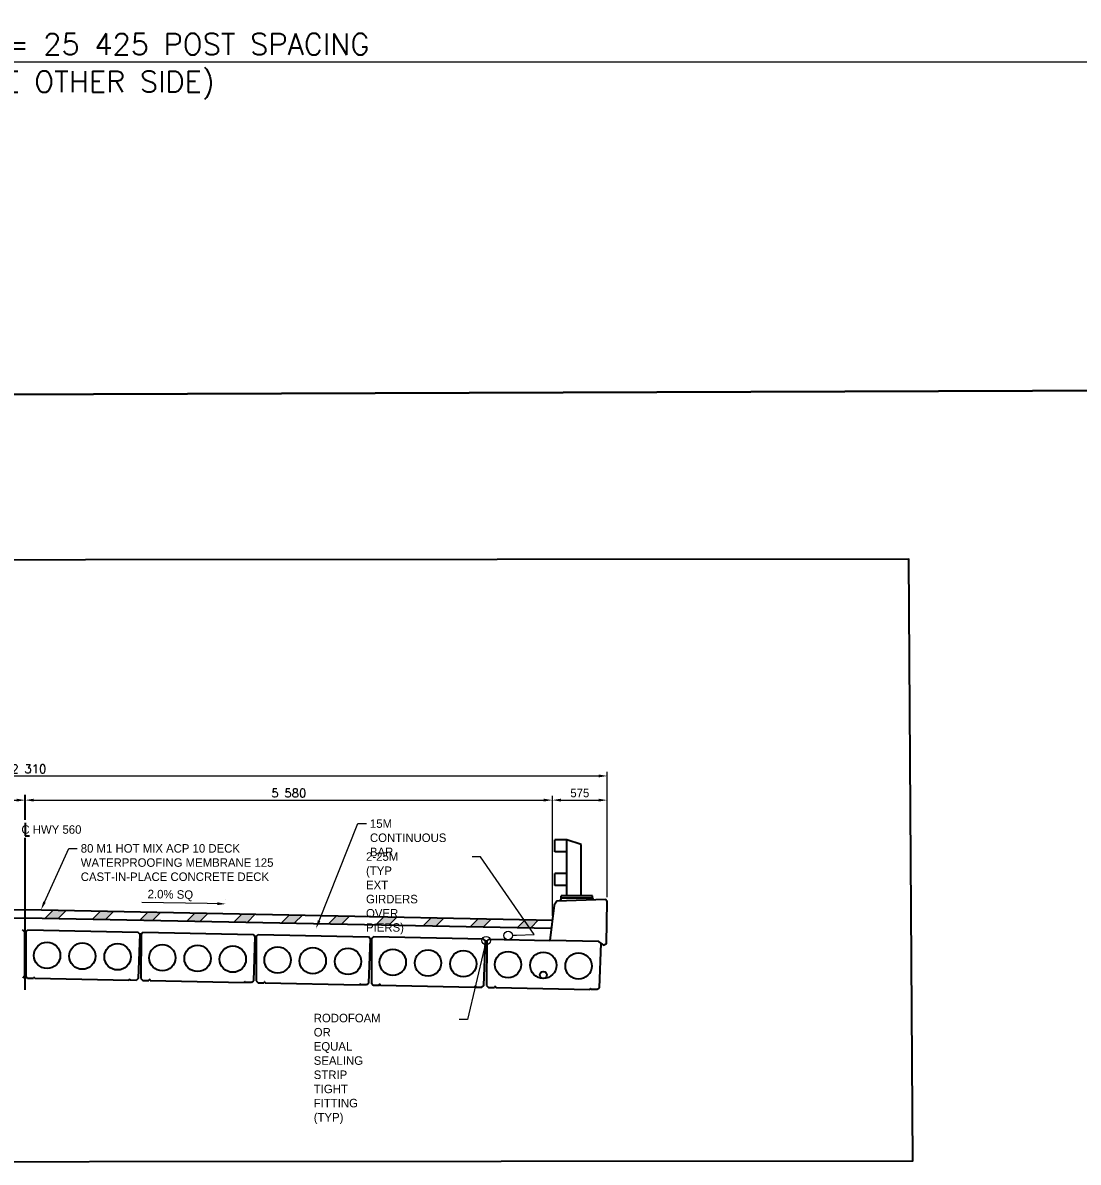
# Model space of a CAD drawing. Header units: metres. Extents: x 16685.1 to 16747.8, y 5649248.2 to 5649284.
# Drawn here: x 16715.22 to 16726.39, y 5649248.24 to 5649260.3 of the extents above; entities that cross this region are included whole.
import ezdxf
from ezdxf import colors
from ezdxf.entities.mleader import LeaderData, LeaderLine
from ezdxf.math import Vec2, Vec3

# ---------------------------------------------------------------- set-up
doc = ezdxf.new("R2010")
doc.units = ezdxf.units.M
doc.linetypes.add('CENTER2', pattern=[1.125, 0.75, -0.125, 0.125, -0.125])
for name, color, linetype in [('C-ROAD-CNTR', 1, 'CENTER2'), ('G-AN-DIM', 1, 'Continuous'), ('S-BR-ANNO', 2, 'Continuous'), ('S-BR-DECK', 1, 'Continuous'), ('S-BR-DIM', 1, 'Continuous'), ('S-BR-POST', 1, 'Continuous')]:
    doc.layers.add(name, color=color, linetype=linetype)
doc.layers.add('G-TB-VPORTS', color=8, linetype='Continuous', plot=False)
doc.styles.add('AT Text Standard', font='simplex.shx', dxfattribs={"oblique": 1e-05, "height": 3})
doc.styles.add('AT_Font_Prop_3.0', font='font005.shx', dxfattribs={"height": 3})
doc.dimstyles.new('AT Dim Standard (Meters)', dxfattribs={"dimtxt": 3, "dimasz": 3, "dimexe": 1.5, "dimexo": 1.5, "dimgap": 1, "dimtad": 1, "dimdec": 0, "dimlfac": 1000, "dimzin": 0, "dimdsep": 46, "dimtxsty": 'AT_Font_Prop_3.0', "dimcen": -1.5, "dimclrd": 256, "dimclre": 256, "dimclrt": 2, "dimaunit": 1, "dimadec": 3, "dimazin": 0, "dimtfac": 1, "dimtdec": 0, "dimtmove": 0, "dimatfit": 3, "dimfxl": 1, "dimtfill": 1, "dimtolj": 1, "dimtzin": 0, "dimlwd": 15, "dimlwe": 15, "dimarcsym": 0})
doc.dimstyles.new('AT Dim Standard (Millimeters)', dxfattribs={"dimtxt": 3, "dimasz": 3, "dimexe": 1.5, "dimexo": 1.5, "dimgap": 1, "dimtad": 1, "dimdec": 3, "dimzin": 0, "dimdsep": 32, "dimtxsty": 'AT Text Standard', "dimcen": -1.5, "dimclrd": 256, "dimclre": 256, "dimclrt": 2, "dimaunit": 1, "dimadec": 3, "dimazin": 0, "dimtfac": 1, "dimtdec": 3, "dimtmove": 0, "dimatfit": 3, "dimfxl": 1, "dimtfill": 1, "dimtolj": 1, "dimtzin": 0, "dimlwd": 15, "dimlwe": 15, "dimarcsym": 0})

# ---------------------------------------------------------------- blocks, each defined once
blk = doc.blocks.new('*U41')
at = {"layer": 'S-BR-ANNO', "lineweight": 5}
for p, q in [((-0.025, 0.045), (-0.113, -0.043)), ((0.113, 0.043), (0.03, -0.04))]:
    blk.add_line(p, q, dxfattribs=at)
blk.add_solid([(0.025, -0.045), (-0.113, -0.043), (0.113, 0.043), (-0.025, 0.045)], dxfattribs=at)
blk = doc.blocks.new('*U42')
at = {"layer": 'S-BR-DECK', "color": 0, "linetype": 'ByBlock', "lineweight": -2, "transparency": 16777216}
for p in [(0, 0), (0.5, -0.01), (1, -0.02), (1.5, -0.03), (2, -0.04), (2.5, -0.05), (2.999, -0.06), (3.499, -0.07), (3.999, -0.08), (4.499, -0.09), (4.999, -0.1)]:
    blk.add_blockref('*U41', p, dxfattribs=at)
blk = doc.blocks.new('*D54')
at = {"layer": 'S-BR-DIM', "lineweight": 15, "transparency": 16777216}
for p, q in [((16717.368, 5649251.023), (16717.368, 5649251.023)), ((16717.171, 5649250.982), (16716.477, 5649250.993)), ((16717.277, 5649250.98), (16717.171, 5649250.982))]:
    blk.add_line(p, q, dxfattribs=at)
at = {"layer": 'S-BR-DIM', "transparency": 16777216}
blk.add_solid([(16717.278, 5649250.995), (16717.277, 5649250.965), (16717.367, 5649250.978)], dxfattribs=at)
at = {"layer": 'S-BR-DIM', "color": 2, "transparency": 16777216, "insert": (16716.78, 5649251.067), "char_height": 0.09, "attachment_point": 5, "rotation": 359.0527, "style": 'AT_Font_Prop_3.0', "bg_fill": 3, "box_fill_scale": 1.1, "bg_fill_color": 256, "bg_fill_true_color": 13158600, "bg_fill_transparency": 0}
blk.add_mtext('\\A1;2.0% SQ', dxfattribs=at)
blk = doc.blocks.new('_None')
blk = doc.blocks.new('_DotBlank')
at = {"color": 0, "linetype": 'ByBlock', "lineweight": -2}
blk.add_line((-0.5, 0), (-1, 0), dxfattribs=at)
blk.add_circle((0, 0), 0.5, dxfattribs=at)
blk = doc.blocks.new('*D59')
at = {"layer": 'G-AN-DIM', "lineweight": 15, "transparency": 16777216}
for p, q in [((16709.663, 5649250.851), (16709.663, 5649252.121)), ((16715.244, 5649252.121), (16715.244, 5649252.121)), ((16709.753, 5649252.076), (16715.154, 5649252.076))]:
    blk.add_line(p, q, dxfattribs=at)
at = {"layer": 'G-AN-DIM', "transparency": 16777216}
for points in [[(16709.753, 5649252.091), (16709.753, 5649252.061), (16709.663, 5649252.076)], [(16715.154, 5649252.091), (16715.154, 5649252.061), (16715.244, 5649252.076)]]:
    blk.add_solid(points, dxfattribs=at)
at = {"layer": 'G-AN-DIM', "color": 2, "transparency": 16777216, "insert": (16712.453, 5649252.151), "char_height": 0.09, "attachment_point": 5, "style": 'AT Text Standard', "bg_fill": 3, "box_fill_scale": 1.1, "bg_fill_color": 256, "bg_fill_true_color": 13158600, "bg_fill_transparency": 0}
blk.add_mtext('\\A1;5 580', dxfattribs=at)
blk = doc.blocks.new('*D60')
at = {"layer": 'G-AN-DIM', "lineweight": 15, "transparency": 16777216}
for p, q in [((16715.244, 5649252.121), (16715.244, 5649252.121)), ((16720.823, 5649250.851), (16720.823, 5649252.121)), ((16715.334, 5649252.076), (16720.733, 5649252.076))]:
    blk.add_line(p, q, dxfattribs=at)
at = {"layer": 'G-AN-DIM', "transparency": 16777216}
for points in [[(16715.334, 5649252.091), (16715.334, 5649252.061), (16715.244, 5649252.076)], [(16720.733, 5649252.091), (16720.733, 5649252.061), (16720.823, 5649252.076)]]:
    blk.add_solid(points, dxfattribs=at)
at = {"layer": 'G-AN-DIM', "color": 2, "transparency": 16777216, "insert": (16718.033, 5649252.151), "char_height": 0.09, "attachment_point": 5, "style": 'AT Text Standard', "bg_fill": 3, "box_fill_scale": 1.1, "bg_fill_color": 256, "bg_fill_true_color": 13158600, "bg_fill_transparency": 0}
blk.add_mtext('\\A1;5 580', dxfattribs=at)
blk = doc.blocks.new('*D61')
at = {"layer": 'S-BR-DIM', "lineweight": 15, "transparency": 16777216}
blk.add_line((16720.913, 5649252.076), (16721.314, 5649252.076), dxfattribs=at)
at = {"layer": 'S-BR-DIM', "transparency": 16777216}
for points in [[(16720.913, 5649252.091), (16720.913, 5649252.061), (16720.823, 5649252.076)], [(16721.314, 5649252.091), (16721.314, 5649252.061), (16721.404, 5649252.076)]]:
    blk.add_solid(points, dxfattribs=at)
at = {"layer": 'S-BR-DIM', "color": 2, "transparency": 16777216, "insert": (16721.114, 5649252.151), "char_height": 0.09, "attachment_point": 5, "style": 'AT_Font_Prop_3.0', "bg_fill": 3, "box_fill_scale": 1.1, "bg_fill_color": 256, "bg_fill_true_color": 13158600, "bg_fill_transparency": 0}
blk.add_mtext('\\A1;575', dxfattribs=at)
blk = doc.blocks.new('*D62')
at = {"layer": 'G-AN-DIM', "lineweight": 15, "transparency": 16777216}
for p, q in [((16709.082, 5649251.05), (16709.082, 5649252.377)), ((16709.172, 5649252.332), (16721.314, 5649252.332)), ((16721.404, 5649251.05), (16721.404, 5649252.377))]:
    blk.add_line(p, q, dxfattribs=at)
at = {"layer": 'G-AN-DIM', "transparency": 16777216}
for points in [[(16709.172, 5649252.347), (16709.172, 5649252.317), (16709.082, 5649252.332)], [(16721.314, 5649252.347), (16721.314, 5649252.317), (16721.404, 5649252.332)]]:
    blk.add_solid(points, dxfattribs=at)
at = {"layer": 'G-AN-DIM', "color": 2, "transparency": 16777216, "insert": (16715.243, 5649252.407), "char_height": 0.09, "attachment_point": 5, "style": 'AT Text Standard', "bg_fill": 3, "box_fill_scale": 1.1, "bg_fill_color": 256, "bg_fill_true_color": 13158600, "bg_fill_transparency": 0}
blk.add_mtext('\\A1;12 310', dxfattribs=at)
blk = doc.blocks.new('*D67')
at = {"layer": 'G-AN-DIM', "lineweight": 15, "transparency": 16777216}
for p, q in [((16702.718, 5649263.318), (16702.718, 5649259.775)), ((16728.143, 5649263.406), (16728.143, 5649259.775)), ((16702.943, 5649259.887), (16727.918, 5649259.887))]:
    blk.add_line(p, q, dxfattribs=at)
at = {"layer": 'G-AN-DIM', "transparency": 16777216}
for points in [[(16702.943, 5649259.925), (16702.943, 5649259.85), (16702.718, 5649259.887)], [(16727.918, 5649259.925), (16727.918, 5649259.85), (16728.143, 5649259.887)]]:
    blk.add_solid(points, dxfattribs=at)
at = {"layer": 'G-AN-DIM', "color": 2, "transparency": 16777216, "char_height": 0.225, "attachment_point": 5, "style": 'AT Text Standard', "bg_fill": 3, "box_fill_scale": 1.1, "bg_fill_color": 256, "bg_fill_true_color": 13158600, "bg_fill_transparency": 0}
for s, insert in [('\\A1;9 SPACES AT 2825 = 25 425 POST SPACING', (16715.43, 5649260.075)), ('\\A1;(OPPOSITE OTHER SIDE)', (16715.43, 5649259.641))]:
    blk.add_mtext(s, dxfattribs=dict(at, insert=insert))

msp = doc.modelspace()

# ---------------------------------------------------------------- hatches: boundary and pattern name
at = {"layer": 'S-BR-DECK'}
h = msp.add_hatch(color=256, dxfattribs=at)
h.dxf.hatch_style = 1
h.paths.add_polyline_path([(16715.2502, 5649250.6825), (16715.2362, 5649250.6825), (16715.2363, 5649250.6575), (16715.2502, 5649250.6575)])
h = msp.add_hatch(color=256, dxfattribs=at)
h.dxf.hatch_style = 1
h.paths.add_polyline_path([(16715.2362, 5649250.6825), (16715.2502, 5649250.6825), (16715.2501, 5649250.6575), (16715.2363, 5649250.6575)])
h = msp.add_hatch(color=256, dxfattribs=at)
h.dxf.hatch_style = 1
h.paths.add_polyline_path([(16716.456, 5649250.6586), (16716.47, 5649250.6582), (16716.4697, 5649250.6332), (16716.4549, 5649250.6332)])
h = msp.add_hatch(color=256, dxfattribs=at)
h.dxf.hatch_style = 1
h.paths.add_polyline_path([(16717.6758, 5649250.6342), (16717.6898, 5649250.6339), (16717.6895, 5649250.6089), (16717.6746, 5649250.6089)])
h = msp.add_hatch(color=256, dxfattribs=at)
h.dxf.hatch_style = 1
h.paths.add_polyline_path([(16718.8955, 5649250.6099), (16718.9095, 5649250.6095), (16718.9093, 5649250.5845), (16718.8944, 5649250.5846)])
h = msp.add_hatch(color=256, dxfattribs=at)
h.dxf.hatch_style = 1
h.paths.add_polyline_path([(16720.1153, 5649250.5856), (16720.1293, 5649250.5852), (16720.129, 5649250.5602), (16720.1142, 5649250.5603)])

# ---------------------------------------------------------------- linework, layer by layer
at = {"layer": 'C-ROAD-CNTR', "ltscale": 10}
for p, q in [((16715.2431, 5649251.8687), (16715.2425, 5649252.1334)), ((16715.2432, 5649250.0695), (16715.2432, 5649251.6785))]:
    msp.add_line(p, q, dxfattribs=at)
at = {"layer": 'G-TB-VPORTS', "lineweight": 30}
msp.add_lwpolyline([(16685.1553, 5649256.2626), (16747.7694, 5649256.4835), (16747.7189, 5649283.962), (16685.1048, 5649283.7412)], close=True, dxfattribs=at)
at = {"layer": 'S-BR-ANNO', "color": 2}
for p, q in [((16715.2432, 5649251.8348), (16715.2432, 5649251.6989)), ((16715.2432, 5649251.6989), (16715.2904, 5649251.6989))]:
    msp.add_line(p, q, dxfattribs=at)
at = {"layer": 'S-BR-DECK'}
for p, q in [((16715.2362, 5649250.6825), (16715.2158, 5649250.7021)), ((16715.2362, 5649250.6825), (16715.2502, 5649250.6825)), ((16715.2502, 5649250.6825), (16715.2362, 5649250.6825)), ((16715.2362, 5649250.6825), (16715.2376, 5649250.2124)), ((16715.2362, 5649250.6575), (16715.2502, 5649250.6575)), ((16715.2503, 5649250.6575), (16715.2363, 5649250.6575)), ((16715.2502, 5649250.6825), (16715.2489, 5649250.2124)), ((16715.2502, 5649250.6825), (16715.2706, 5649250.7021)), ((16715.2706, 5649250.7021), (16716.4364, 5649250.6789)), ((16716.456, 5649250.6585), (16716.4364, 5649250.6789)), ((16716.456, 5649250.6585), (16716.4386, 5649250.1887)), ((16716.47, 5649250.6582), (16716.456, 5649250.6586)), ((16716.47, 5649250.6582), (16716.4686, 5649250.1881)), ((16716.47, 5649250.6582), (16716.4904, 5649250.6778)), ((16716.4904, 5649250.6778), (16717.6562, 5649250.6545)), ((16717.6758, 5649250.6341), (16717.6562, 5649250.6545)), ((16717.6898, 5649250.6339), (16717.7101, 5649250.6534)), ((16717.7101, 5649250.6534), (16718.8759, 5649250.6302)), ((16716.4699, 5649250.6332), (16716.4549, 5649250.6332)), ((16717.6758, 5649250.6341), (16717.6584, 5649250.1644)), ((16717.6897, 5649250.6089), (16717.6746, 5649250.6089)), ((16717.6898, 5649250.6339), (16717.6758, 5649250.6342)), ((16717.6898, 5649250.6339), (16717.6884, 5649250.1638)), ((16718.8955, 5649250.6098), (16718.8759, 5649250.6302)), ((16718.8955, 5649250.6098), (16718.8781, 5649250.1401)), ((16718.9094, 5649250.5845), (16718.8944, 5649250.5846)), ((16718.9095, 5649250.6095), (16718.8955, 5649250.6099)), ((16720.1292, 5649250.5602), (16720.1142, 5649250.5603)), ((16720.1293, 5649250.5852), (16720.1153, 5649250.5856)), ((16720.1293, 5649250.5852), (16720.1279, 5649250.1151)), ((16720.1293, 5649250.5852), (16720.1497, 5649250.6048)), ((16720.1497, 5649250.6048), (16720.7955, 5649250.5919)), ((16721.3154, 5649250.5816), (16720.7955, 5649250.5919)), ((16721.335, 5649250.5612), (16721.3154, 5649250.5816)), ((16721.335, 5649250.5612), (16721.3157, 5649250.5815)), ((16721.335, 5649250.5612), (16721.3177, 5649250.0914)), ((16715.2376, 5649250.2124), (16715.218, 5649250.192)), ((16715.2489, 5649250.2124), (16715.2685, 5649250.192)), ((16715.2685, 5649250.192), (16715.3331, 5649250.1908)), ((16715.3353, 5649250.2007), (16715.3331, 5649250.1908)), ((16715.3393, 5649250.2006), (16715.3353, 5649250.2007)), ((16715.3451, 5649250.1905), (16715.3393, 5649250.2006)), ((16715.3451, 5649250.1905), (16716.3416, 5649250.1706)), ((16716.3416, 5649250.1706), (16716.3478, 5649250.1805)), ((16716.3478, 5649250.1805), (16716.3518, 5649250.1804)), ((16716.3518, 5649250.1804), (16716.3536, 5649250.1704)), ((16716.4182, 5649250.1691), (16716.3536, 5649250.1704)), ((16716.4386, 5649250.1887), (16716.4182, 5649250.1691)), ((16716.4686, 5649250.1881), (16716.4882, 5649250.1677)), ((16716.4882, 5649250.1677), (16716.5529, 5649250.1664)), ((16716.5551, 5649250.1764), (16716.5529, 5649250.1664)), ((16716.5591, 5649250.1763), (16716.5551, 5649250.1764)), ((16716.5649, 5649250.1662), (16716.5591, 5649250.1763)), ((16716.5649, 5649250.1662), (16717.5613, 5649250.1463)), ((16717.6584, 5649250.1644), (16717.638, 5649250.1448)), ((16717.6884, 5649250.1638), (16717.708, 5649250.1434)), ((16717.5613, 5649250.1463), (16717.5675, 5649250.1562)), ((16717.5675, 5649250.1562), (16717.5715, 5649250.1561)), ((16717.5715, 5649250.1561), (16717.5733, 5649250.1461)), ((16717.638, 5649250.1448), (16717.5733, 5649250.1461)), ((16717.708, 5649250.1434), (16717.7726, 5649250.1421)), ((16717.7748, 5649250.1521), (16717.7726, 5649250.1421)), ((16717.7788, 5649250.152), (16717.7748, 5649250.1521)), ((16717.7846, 5649250.1419), (16717.7788, 5649250.152)), ((16717.7846, 5649250.1419), (16718.7811, 5649250.122)), ((16718.7811, 5649250.122), (16718.7873, 5649250.1319)), ((16718.7873, 5649250.1319), (16718.7913, 5649250.1318)), ((16718.7913, 5649250.1318), (16718.7931, 5649250.1218)), ((16718.8577, 5649250.1205), (16718.7931, 5649250.1218)), ((16718.8781, 5649250.1401), (16718.8577, 5649250.1205)), ((16720.1279, 5649250.1151), (16720.1475, 5649250.0947)), ((16720.1475, 5649250.0947), (16720.2122, 5649250.0935)), ((16720.2144, 5649250.1034), (16720.2122, 5649250.0935)), ((16720.2184, 5649250.1033), (16720.2144, 5649250.1034)), ((16720.2242, 5649250.0932), (16720.2184, 5649250.1033)), ((16720.2242, 5649250.0932), (16721.2206, 5649250.0733)), ((16721.2206, 5649250.0733), (16721.2268, 5649250.0832)), ((16721.2268, 5649250.0832), (16721.2308, 5649250.0831)), ((16721.2308, 5649250.0831), (16721.2326, 5649250.0731)), ((16721.2973, 5649250.0718), (16721.2326, 5649250.0731)), ((16721.3177, 5649250.0914), (16721.2973, 5649250.0718))]:
    msp.add_line(p, q, dxfattribs=at)
for points in [[(16721.3352, 5649250.5612), (16721.3648, 5649250.5406), (16721.3952, 5649250.56), (16721.4042, 5649251.0049), (16721.3846, 5649251.0242), (16720.869, 5649251.0066), (16720.8438, 5649250.966), (16720.7957, 5649250.5919)], [(16720.8117, 5649250.7163), (16715.2432, 5649250.8277), (16715.2432, 5649250.8277), (16715.2432, 5649250.8277), (16709.6748, 5649250.7163)]]:
    msp.add_lwpolyline(points, dxfattribs=at)
msp.add_lwpolyline([(16720.0957, 5649250.6059), (16718.9299, 5649250.6291), (16718.9095, 5649250.6095), (16718.9081, 5649250.1395), (16718.9277, 5649250.1191), (16718.9924, 5649250.1178), (16718.9946, 5649250.1277), (16718.9986, 5649250.1277), (16719.0044, 5649250.1175), (16720.0008, 5649250.0977), (16720.007, 5649250.1075), (16720.011, 5649250.1075), (16720.0128, 5649250.0974), (16720.0775, 5649250.0961), (16720.0979, 5649250.1157), (16720.1153, 5649250.5855)], close=True, dxfattribs=at)
for centre in [(16715.4753, 5649250.433), (16715.8482, 5649250.4255), (16716.2212, 5649250.4181), (16716.6951, 5649250.4086), (16717.068, 5649250.4012), (16717.4409, 5649250.3938), (16717.9148, 5649250.3843), (16718.2877, 5649250.3769), (16718.6607, 5649250.3694), (16719.1346, 5649250.36), (16719.5075, 5649250.3526), (16719.8804, 5649250.3451), (16720.3543, 5649250.3357), (16720.7273, 5649250.3282), (16721.1002, 5649250.3208)]:
    msp.add_circle(centre, 0.1395, dxfattribs=at)
at = {"layer": 'S-BR-DIM'}
msp.add_circle((16720.7273, 5649250.2262), 0.0375, dxfattribs=at)
at = {"layer": 'S-BR-POST'}
for p, q in [((16720.8511, 5649251.5289), (16720.8511, 5649251.6559)), ((16720.9781, 5649251.6559), (16720.8511, 5649251.6559)), ((16720.9781, 5649251.0635), (16720.9781, 5649251.6559)), ((16721.1281, 5649251.606), (16720.9781, 5649251.6559)), ((16720.9781, 5649251.5289), (16720.8511, 5649251.5289)), ((16721.1281, 5649251.0635), (16721.1281, 5649251.606)), ((16720.8511, 5649251.1739), (16720.8511, 5649251.3009)), ((16720.9781, 5649251.3009), (16720.8511, 5649251.3009)), ((16720.9781, 5649251.1739), (16720.8511, 5649251.1739)), ((16720.9181, 5649251.0385), (16720.9013, 5649251.0077)), ((16720.9181, 5649251.0385), (16720.9181, 5649251.0635)), ((16721.2481, 5649251.0635), (16720.9181, 5649251.0635)), ((16721.2481, 5649251.0385), (16720.9181, 5649251.0385)), ((16721.2481, 5649251.0385), (16721.2481, 5649251.0635)), ((16721.2481, 5649251.0385), (16721.2601, 5649251.0165))]:
    msp.add_line(p, q, dxfattribs=at)

# ---------------------------------------------------------------- block references
at = {"layer": 'S-BR-DECK'}
msp.add_blockref('*U42', (16715.5655, 5649250.8662), dxfattribs=at)

# ---------------------------------------------------------------- texts
at = {"layer": 'S-BR-ANNO', "color": 2, "insert": (16715.2032, 5649251.7645), "char_height": 0.09, "width": 2.059406, "attachment_point": 4, "style": 'AT_Font_Prop_3.0'}
msp.add_mtext('\\pxql;C HWY 560', dxfattribs=at)

# ---------------------------------------------------------------- leaders
at = {"layer": 'S-BR-DIM'}
ml = msp.add_multileader_mtext('Standard', dxfattribs=at)
ml.set_content('15M CONTINUOUS BAR', color=2, style='AT_Font_Prop_3.0')
ml.set_leader_properties(color=256, linetype='ByLayer', lineweight=15)
ml.build(insert=Vec2(0, 0))
ml.multileader.update_dxf_attribs({"dogleg_length": 3, "arrow_head_size": 0.09, "scale": 0.03})
ctx = ml.context
ctx.base_point, ctx.scale, ctx.char_height, ctx.arrow_head_size, ctx.landing_gap_size, ctx.plane_origin = Vec3(16718.8551, 5649251.8279), 0.03, 0.09, 0.09, 0.0375, Vec3(16718.8864, 5649250.7174)
notes = []
notes.append((ctx, [(0, (1, 1, 0), (16718.7651, 5649251.8279), (1, 0), 0.09, [(0, [(16718.3209, 5649250.7161)], 0, [])])]))
ctx.mtext.insert, ctx.mtext.width, ctx.mtext.defined_height, ctx.mtext.flow_direction = Vec3(16718.8926, 5649251.8729), 1.533222, 0.5216, 5
ml = msp.add_multileader_mtext('Standard', dxfattribs=at)
ml.set_content('RODOFOAM OR EQUAL SEALING STRIP TIGHT \\PFITTING (TYP)', color=2, style='AT_Font_Prop_3.0')
ml.set_leader_properties(color=256, linetype='ByLayer', lineweight=15)
ml.set_arrow_properties(name='DOTBLANK')
ml.build(insert=Vec2(0, 0))
ml.multileader.update_dxf_attribs({"dogleg_length": 3, "arrow_head_size": 0.09, "scale": 0.03})
ctx = ml.context
ctx.base_point, ctx.scale, ctx.char_height, ctx.arrow_head_size, ctx.landing_gap_size, ctx.plane_origin = Vec3(16718.2601, 5649249.7552), 0.03, 0.09, 0.09, 0.0375, Vec3(16720.1232, 5649250.589)
notes.append((ctx, [(0, (1, 1, 0), (16719.9251, 5649249.7552), (-1, 0), 0.09, [(0, [(16720.1232, 5649250.589)], 0, [])])]))
ctx.mtext.insert, ctx.mtext.width, ctx.mtext.flow_direction = Vec3(16718.2976, 5649249.8152), 2.018189, 5
for ctx, leaders in notes:
    for number, flags, end, landing, length, lines in leaders:
        leader = LeaderData()
        leader.index, (leader.has_last_leader_line, leader.has_dogleg_vector, leader.attachment_direction) = number, flags
        leader.last_leader_point, leader.dogleg_vector, leader.dogleg_length = Vec3(end), Vec3(landing), length
        for number, points, colour, breaks in lines:
            line = LeaderLine()
            line.index, line.vertices, line.color, line.breaks = number, Vec3.list(points), colors.encode_raw_color(colour), breaks
            leader.lines.append(line)
        ctx.leaders.append(leader)

# ---------------------------------------------------------------- next in the draw order: dimensions: what is measured, and where the dimension line sits
at = {"layer": 'G-AN-DIM'}
dim = msp.add_linear_dim(base=(16728.1425, 5649259.8872), p1=(16702.7176, 5649263.43), p2=(16728.1425, 5649263.5181), text='9 SPACES AT 2825 = <> POST SPACING\\X(OPPOSITE OTHER SIDE)', dimstyle='AT Dim Standard (Millimeters)', dxfattribs=at)
dim.commit()
dim.dimension.update_dxf_attribs({"geometry": '*D67', "text_midpoint": (16715.43, 5649259.8872)})
at = {"layer": 'S-BR-DIM'}
dim = msp.add_linear_dim(base=(16717.1708, 5649250.9816), p1=(16717.3675, 5649250.9783), p2=(16717.1708, 5649250.9816), angle=179.05271, text='2.0% SQ', dimstyle='AT Dim Standard (Meters)', override={"dimblk2": 'None', "dimsah": 1, "dimse2": 1}, dxfattribs=at)
dim.commit()
dim.dimension.update_dxf_attribs({"geometry": '*D54', "text_midpoint": (16716.78, 5649251.0673)})

# ---------------------------------------------------------------- next in the draw order: linework, layer by layer
at = {"layer": 'G-TB-VPORTS'}
msp.add_lwpolyline([(16707.2032, 5649248.2445), (16724.6379, 5649248.2578), (16724.5978, 5649254.6252), (16707.1631, 5649254.6119)], close=True, dxfattribs=at)
at = {"layer": 'S-BR-DECK'}
msp.add_lwpolyline([(16709.6632, 5649250.8061), (16715.2432, 5649250.9177), (16720.8232, 5649250.8061)], dxfattribs=at)

# ---------------------------------------------------------------- next in the draw order: leaders
at = {"layer": 'S-BR-DIM'}
ml = msp.add_multileader_mtext('Standard', dxfattribs=at)
ml.set_content('80 M1 HOT MIX ACP 10 DECK \\PWATERPROOFING MEMBRANE 125 \\PCAST-IN-PLACE CONCRETE DECK', color=2, style='AT_Font_Prop_3.0')
ml.set_leader_properties(color=256, linetype='ByLayer', lineweight=15)
ml.build(insert=Vec2(0, 0))
ml.multileader.update_dxf_attribs({"dogleg_length": 3, "arrow_head_size": 0.09, "scale": 0.03})
ctx = ml.context
ctx.base_point, ctx.scale, ctx.char_height, ctx.arrow_head_size, ctx.landing_gap_size, ctx.plane_origin = Vec3(16715.7941, 5649251.5655), 0.03, 0.09, 0.09, 0.0375, Vec3(16715.2424, 5649250.9177)
notes = []
notes.append((ctx, [(0, (1, 1, 0), (16715.7041, 5649251.5655), (1, 0), 0.09, [(0, [(16715.4107, 5649250.9143)], 0, [])])]))
ctx.mtext.insert, ctx.mtext.flow_direction = Vec3(16715.8316, 5649251.6105), 5
for ctx, leaders in notes:
    for number, flags, end, landing, length, lines in leaders:
        leader = LeaderData()
        leader.index, (leader.has_last_leader_line, leader.has_dogleg_vector, leader.attachment_direction) = number, flags
        leader.last_leader_point, leader.dogleg_vector, leader.dogleg_length = Vec3(end), Vec3(landing), length
        for number, points, colour, breaks in lines:
            line = LeaderLine()
            line.index, line.vertices, line.color, line.breaks = number, Vec3.list(points), colors.encode_raw_color(colour), breaks
            leader.lines.append(line)
        ctx.leaders.append(leader)

# ---------------------------------------------------------------- next in the draw order: dimensions: what is measured, and where the dimension line sits
at = {"layer": 'G-AN-DIM'}
dim = msp.add_linear_dim(base=(16715.24369, 5649252.07599), p1=(16709.66321, 5649250.80609), p2=(16715.24369, 5649252.07599), dimstyle='AT Dim Standard (Millimeters)', dxfattribs=at)
dim.commit()
dim.dimension.update_dxf_attribs({"geometry": '*D59', "text_midpoint": (16712.45345, 5649252.15099)})

# ---------------------------------------------------------------- next in the draw order: dimensions: what is measured, and where the dimension line sits
dim = msp.add_linear_dim(base=(16720.82324, 5649252.07599), p1=(16715.24369, 5649252.07599), p2=(16720.82324, 5649250.80609), dimstyle='AT Dim Standard (Millimeters)', dxfattribs=at)
dim.commit()
dim.dimension.update_dxf_attribs({"geometry": '*D60', "text_midpoint": (16718.03347, 5649252.15099)})

# ---------------------------------------------------------------- next in the draw order: dimensions: what is measured, and where the dimension line sits
at = {"layer": 'S-BR-DIM'}
dim = msp.add_linear_dim(base=(16721.4042, 5649252.076), p1=(16720.8232, 5649250.8061), p2=(16721.4042, 5649251.0049), text='575', dimstyle='AT Dim Standard (Meters)', override={"dimse1": 1, "dimse2": 1}, dxfattribs=at)
dim.commit()
dim.dimension.update_dxf_attribs({"geometry": '*D61', "text_midpoint": (16721.1137, 5649252.151)})

# ---------------------------------------------------------------- next in the draw order: dimensions: what is measured, and where the dimension line sits
at = {"layer": 'G-AN-DIM'}
dim = msp.add_linear_dim(base=(16721.4042, 5649252.3321), p1=(16709.0822, 5649251.0049), p2=(16721.4042, 5649251.0049), text='12 310', dimstyle='AT Dim Standard (Millimeters)', dxfattribs=at)
dim.commit()
dim.dimension.update_dxf_attribs({"geometry": '*D62', "text_midpoint": (16715.2432, 5649252.4071)})

# ---------------------------------------------------------------- next in the draw order: leaders
at = {"layer": 'S-BR-DIM'}
ml = msp.add_multileader_mtext('Standard', dxfattribs=at)
ml.set_content('2-25M (TYP EXT GIRDERS OVER PIERS)', color=2, style='AT_Font_Prop_3.0')
ml.set_leader_properties(color=256, linetype='ByLayer', lineweight=15)
ml.set_arrow_properties(name='DOTBLANK')
ml.build(insert=Vec2(0, 0))
ml.multileader.update_dxf_attribs({"dogleg_length": 3, "arrow_head_size": 0.09, "scale": 0.03})
ctx = ml.context
ctx.base_point, ctx.scale, ctx.char_height, ctx.arrow_head_size, ctx.landing_gap_size, ctx.plane_origin = Vec3(16719.0379, 5649251.4774), 0.03, 0.09, 0.09, 0.0375, Vec3(16720.3554, 5649250.6441)
notes = []
notes.append((ctx, [(1, (1, 1, 0), (16720.0643, 5649251.4774), (-1, 0), 0.09, [(1, [(16720.3554, 5649250.6441), (16720.6315, 5649250.6527)], 0, [])])]))
ctx.mtext.insert, ctx.mtext.width, ctx.mtext.flow_direction = Vec3(16718.8511, 5649251.5239), 1.098143, 5
for ctx, leaders in notes:
    for number, flags, end, landing, length, lines in leaders:
        leader = LeaderData()
        leader.index, (leader.has_last_leader_line, leader.has_dogleg_vector, leader.attachment_direction) = number, flags
        leader.last_leader_point, leader.dogleg_vector, leader.dogleg_length = Vec3(end), Vec3(landing), length
        for number, points, colour, breaks in lines:
            line = LeaderLine()
            line.index, line.vertices, line.color, line.breaks = number, Vec3.list(points), colors.encode_raw_color(colour), breaks
            leader.lines.append(line)
        ctx.leaders.append(leader)

doc.saveas('drawing.dxf')
